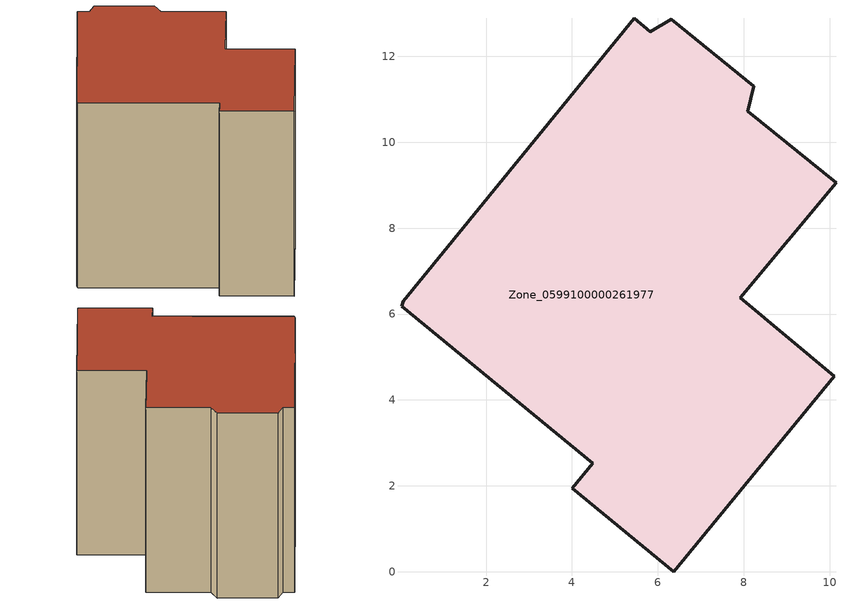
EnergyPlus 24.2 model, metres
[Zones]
Zone_0599100000261977
 floor ground (C_G): 0.03,6.18 0.07,6.29 5.45,12.89 5.83,12.58 6.31,12.87 8.24,11.31 8.09,10.73 10.15,9.06 7.92,6.38 10.11,4.55 6.37,0 4.01,1.94 4.49,2.52 z0
 wall outside (C_F): 8.09,10.73 8.24,11.31 6.31,12.87 5.83,12.58 5.45,12.89 0.07,6.29 0.03,6.18 4.49,2.52 4.01,1.94 6.37,0 10.11,4.55 7.92,6.38 10.15,9.06 8.09,10.73 z0:8.32
 roof outside (C_R): 0.07,6.29 0.03,6.18 4.49,2.52 4.01,1.94 6.37,0 10.11,4.55 7.92,6.38 10.15,9.06 8.09,10.73 8.24,11.31 6.31,12.87 5.83,12.58 5.45,12.89 z8.32
[BUILDING]
Pand.0599100000261977: North Axis=0; Terrain=City; Loads Convergence Tolerance Value=0.04; Temperature Convergence Tolerance Value=0.4; Solar Distribution=FullExterior; Maximum Number of Warmup Days=25; Minimum Number of Warmup Days=1
[Site:Location]
Rotterdam.The.Hague.AP_ZH_NLD Design_Conditions: Latitude=51.96; Longitude=4.45; Time Zone=1; Elevation=-4.5
[SITE:GROUNDTEMPERATURE:BUILDINGSURFACE]
18, 18, 18, 18, 18, 18, 18, 18, 18, 18, 18, 18
[MATERIAL] Thermal Absorptance=0.9; Solar Absorptance=0.7; Visible Absorptance=0.7
Name | Roughness | Thickness | Conductivity | Density | Specific Heat
G.TC.1946-1964 | MediumSmooth | 0.15 | 1 | 540 | 1210
F.TC.1946-1964 | Rough | 0.3 | 0.857143 | 1920 | 840
R.TC.1946-1964 | MediumRough | 0.2 | 0.235294 | 1500 | 1000
[CONSTRUCTION]
C_G: G.TC.1946-1964
C_F: F.TC.1946-1964
C_R: R.TC.1946-1964
[ZONE]
Zone_0599100000261977: Type=1; Multiplier=1; Ceiling Height=Autocalculate; Volume=Autocalculate; Floor Area=autocalculate; Part of Total Floor Area=Yes
[ZONEINFILTRATION:DESIGNFLOWRATE]
Infil_Zone_0599100000261977: Zone or ZoneList or Space or SpaceList=Zone_0599100000261977; Schedule=AlwaysOn; Design Flow Rate Calculation Method=Flow/Area; Flow Rate per Floor Area=0.003; Constant Term Coefficient=1; Temperature Term Coefficient=0; Velocity Term Coefficient=0; Velocity Squared Term Coefficient=0
[HVACTEMPLATE:ZONE:IDEALLOADSAIRSYSTEM]
Zone_0599100000261977: Maximum Heating Supply Air Temperature=50; Minimum Cooling Supply Air Temperature=13; Maximum Heating Supply Air Humidity Ratio=0.0156; Minimum Cooling Supply Air Humidity Ratio=0.0077; Heating Limit=NoLimit; Cooling Limit=NoLimit; Dehumidification Control Type=ConstantSensibleHeatRatio; Cooling Sensible Heat Ratio=0.7; Dehumidification Setpoint=60; Humidification Control Type=None; Humidification Setpoint=30; Outdoor Air Method=None; Outdoor Air Flow Rate per Person=0.00944; Outdoor Air Flow Rate per Zone Floor Area=0; Outdoor Air Flow Rate per Zone=0; Demand Controlled Ventilation Type=None; Outdoor Air Economizer Type=NoEconomizer; Heat Recovery Type=None; Sensible Heat Recovery Effectiveness=0.7; Latent Heat Recovery Effectiveness=0.65
[ZONECONTROL:THERMOSTAT]
ThermostatControl_Zone_0599100000261977: Zone or ZoneList=Zone_0599100000261977; Control Type Schedule=DualSetpointControlType; Control 1=Thermostat_Zone_0599100000261977; Temperature Difference Between Cutout And Setpoint=0
[THERMOSTATSETPOINT:DUALSETPOINT]
Thermostat_Zone_0599100000261977: Heating Setpoint Temperature Schedule=HeatingSetpoint_Zone_0599100000261977; Cooling Setpoint Temperature Schedule=CoolingSetpoint_Zone_0599100000261977
[SCHEDULE:COMPACT]
HeatingSetpoint_Zone_0599100000261977: Through: 12/31, For: AllDays, Until: 24:00, 21
CoolingSetpoint_Zone_0599100000261977: Through: 12/31, For: AllDays, Until: 24:00, 24
DualSetpointControlType: Through: 12/31, For: AllDays, Until: 24:00, 4
AlwaysOn: Through: 12/31, For: AllDays, Until: 24:00, 1
